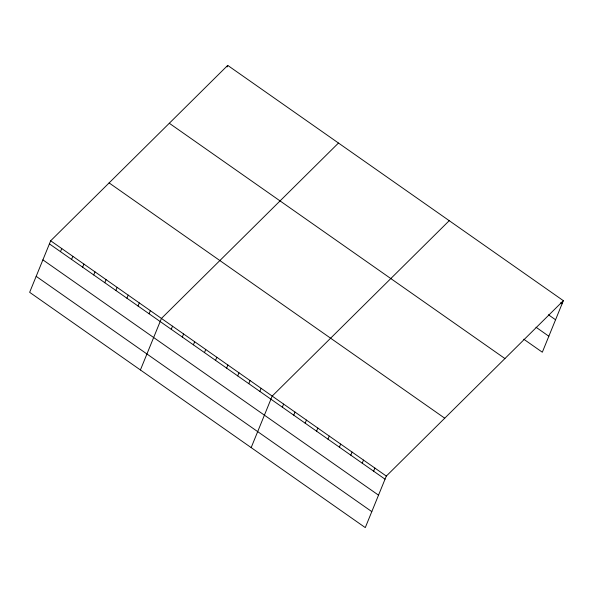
<?xml version="1.0" encoding="UTF-8"?>
<svg xmlns="http://www.w3.org/2000/svg" width="593" height="593" viewBox="0 0 593 593"><rect width="100%" height="100%" fill="white"/><g stroke="black" fill="none" stroke-linecap="round" stroke-linejoin="round"><path stroke-width="0.89" d="M50.679 240.788L29.65 292.319L365.281 527.607L386.31 476.075L563.35 300.681L227.719 65.393L50.679 240.788L386.31 476.075M60.486 251.654L61.754 248.549M71.568 259.415L72.828 256.317M82.642 267.184L83.909 264.078M93.716 274.944L94.984 271.846M104.791 282.713L106.058 279.607M115.865 290.474L117.132 287.375M126.946 298.242L128.207 295.136M227.089 66.942L227.719 65.393M138.021 306.003L139.288 302.904M149.095 313.771L150.363 310.665M140.408 369.965L161.437 318.434L338.477 143.039M171.244 329.3L172.511 326.194M182.325 337.061L183.585 333.963M193.4 344.829L194.667 341.724M204.474 352.59L205.741 349.492M215.548 360.359L216.816 357.253M226.622 368.12L227.89 365.021M237.704 375.888L238.964 372.782M248.778 383.649L250.046 380.55M259.853 391.417L261.12 388.311M251.165 447.611L272.194 396.08L449.235 220.685M282.342 407.183L283.602 404.078M293.75 415.182L295.017 412.076M305.165 423.18L306.425 420.081M316.573 431.178L317.841 428.079M327.988 439.183L329.248 436.077M339.396 447.181L340.664 444.075M350.804 455.179L352.072 452.081M362.219 463.177L363.487 460.079M373.627 471.183L374.895 468.077M563.35 300.681L542.321 352.212L523.775 339.218M560.659 302.786L562.082 303.786M548.429 314.772L555.559 319.768M536.005 327.232L548.844 336.231M169.302 123.27L504.925 358.565M109.105 182.903L444.735 418.198M49.412 243.886L385.042 479.181M42.889 259.867L378.519 495.162M36.173 276.338L371.804 511.626"/></g></svg>
